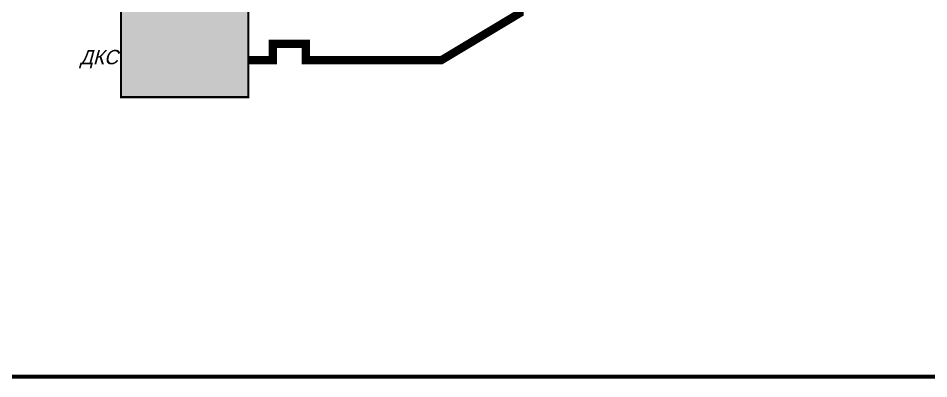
# Paper-space layout 'Layout1' of a CAD drawing. Header units: millimetres. Extents: x 4 to 970, y 6 to 602.
# Drawn here: x 277.7 to 499.3, y 5.7 to 93.4 of the extents above; entities that cross this region are included whole.
import ezdxf

# ---------------------------------------------------------------- set-up
doc = ezdxf.new("R2010")
doc.units = ezdxf.units.MM
for name, color, linetype in [('Площадки', 7, 'Continuous'), ('Рамка', 7, 'Continuous'), ('Трубы 0720', 7, 'Continuous')]:
    doc.layers.add(name, color=color, linetype=linetype)
doc.styles.add('Наим. объектов', font='ruslat.shx', dxfattribs={"oblique": 15, "height": 3.5})

psp = doc.layouts.get("Layout1")

# ---------------------------------------------------------------- hatches: boundary and pattern name
at = {"layer": 'Площадки', "lineweight": 15}
psp.add_hatch(color=9, dxfattribs=at).paths.add_polyline_path([(302.71, 74.19), (333.71, 74.19), (333.71, 96.19), (302.71, 96.19)])

# ---------------------------------------------------------------- linework, layer by layer
at = {"layer": 'Площадки', "const_width": 0.5}
psp.add_lwpolyline([(302.71, 96.19), (333.71, 96.19), (333.71, 74.19), (302.71, 74.19)], close=True, dxfattribs=at)
at = {"layer": 'Рамка', "const_width": 1}
psp.add_lwpolyline([(969.05, 6.19), (4.71, 6.19), (4.71, 585.19), (969.05, 585.19)], close=True, dxfattribs=at)
at = {"layer": 'Трубы 0720'}
psp.add_lwpolyline([(333.71, 83.19, 2, 2, 0), (339.71, 83.19, 2, 2, 0), (339.71, 87.19, 2, 2, 0), (347.71, 87.19, 2, 2, 0), (347.71, 83.19, 2, 2, 0), (380.71, 83.19, 2, 2, 0), (399.71, 94.59, 2, 2, 0), (399.71, 100.19, 0, 0, 0)], format="xyseb", dxfattribs=at)

# ---------------------------------------------------------------- texts
at = {"layer": 'Площадки', "lineweight": 35, "style": 'Наим. объектов', "oblique": 15}
psp.add_text('ДКС', height=3.5, dxfattribs=at).set_placement((292.71, 82.19))

doc.saveas('drawing.dxf')
